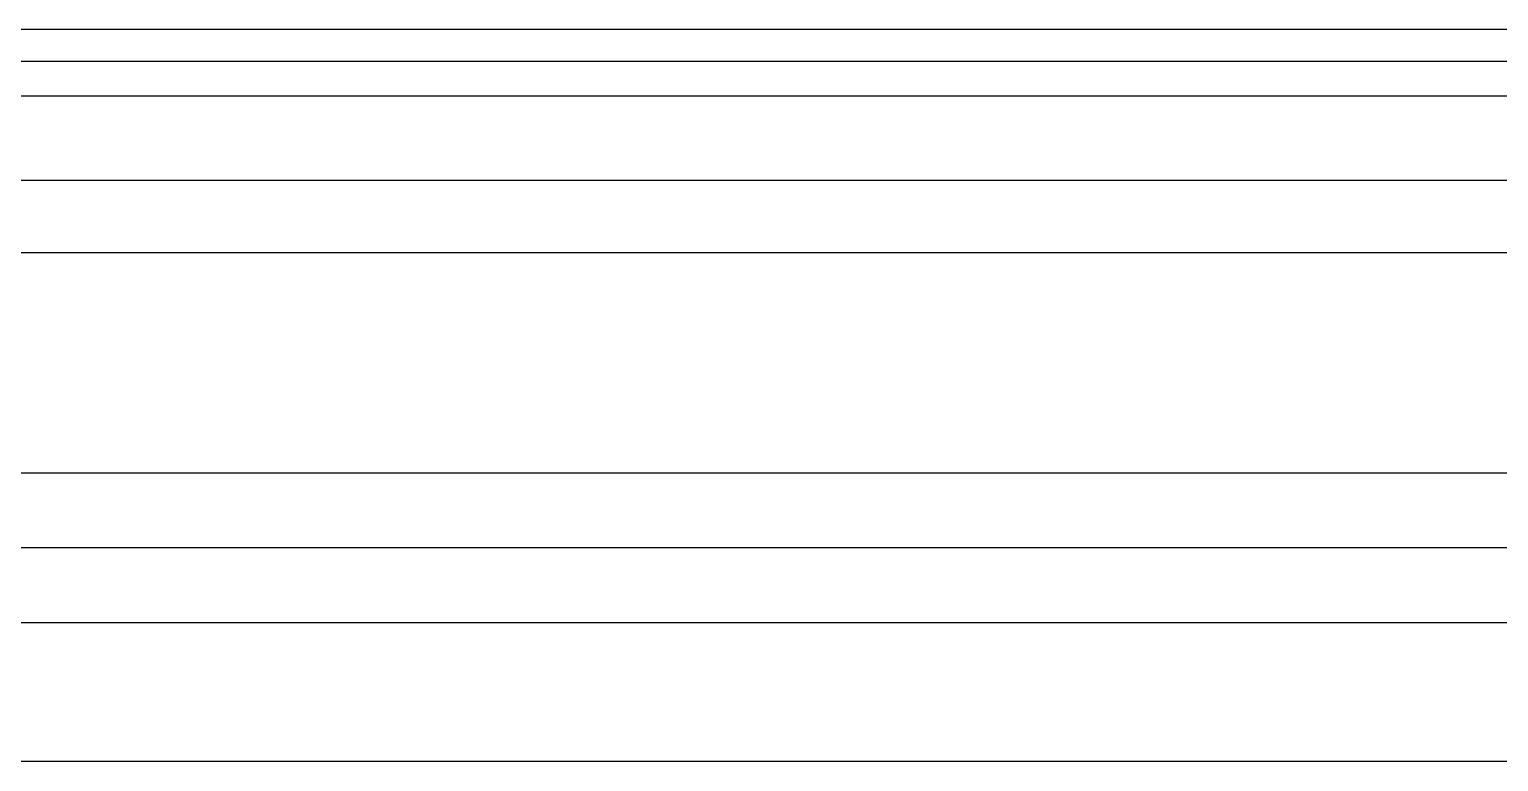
# Model space of a CAD drawing. Extents: x 526 to 610, y 679 to 808.
# Drawn here: x 569.31 to 577.83, y 760.62 to 764.87 of the extents above; entities that cross this region are included whole.
import ezdxf

# ---------------------------------------------------------------- set-up
doc = ezdxf.new("R2010")
doc.units = 0
doc.header["$MEASUREMENT"] = 0
doc.layers.add('1', color=4, linetype='Continuous')

# ---------------------------------------------------------------- blocks, each defined once
blk = doc.blocks.new('JETSETTER LX')
at = {"layer": '1', "color": 4, "linetype": 'Continuous', "lineweight": 25}
blk.add_line((81.1176, 67.9896), (42.0588, 67.9896), dxfattribs=at)
at = {"layer": '1', "color": 3, "linetype": 'Continuous', "lineweight": 25}
for p, q in [((42.0588, 67.8055), (80.7005, 67.806)), ((80.4238, 67.6031), (42.0588, 67.6025)), ((79.7905, 67.1116), (42.0588, 67.1116)), ((42.0588, 66.6937), (79.2817, 66.6937)), ((79.0468, 65.4127), (42.0588, 65.4127)), ((42.0588, 64.9827), (79.0468, 64.9827)), ((39.3346, 64.5464), (53.0394, 64.5464)), ((52.2148, 63.7389), (40.1369, 63.7389))]:
    blk.add_line(p, q, dxfattribs=at)

msp = doc.modelspace()

# ---------------------------------------------------------------- block references
at = {"layer": '1'}
msp.add_blockref('JETSETTER LX', (526.127, 696.8772), dxfattribs=at)

doc.saveas('drawing.dxf')
